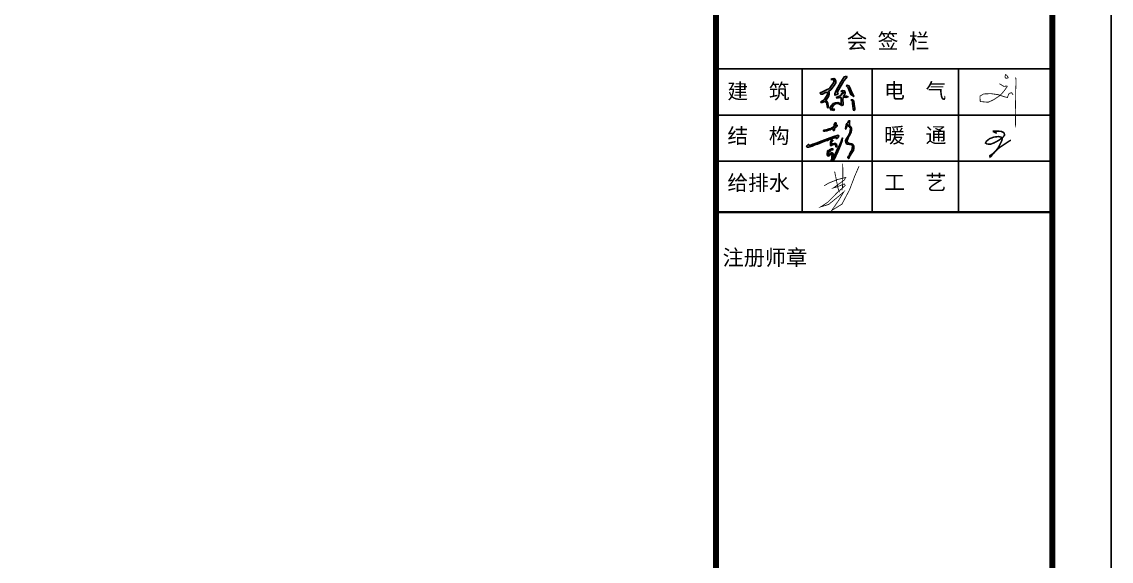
# Model space of a CAD drawing. Extents: x 1169373 to 1354985, y 649019 to 904199.
# Drawn here: x 1325440 to 1354985, y 742292 to 756913 of the extents above; entities that cross this region are included whole.
import ezdxf

# ---------------------------------------------------------------- set-up
doc = ezdxf.new("R2010")
doc.units = 0
doc.header["$LTSCALE"] = 1000
doc.header["$MEASUREMENT"] = 0
doc.layers.add('PUB_TITLE', color=4, linetype='Continuous')
doc.layers.add('图框', color=7, linetype='Continuous')
doc.styles.add('STYLE-黑体', font='simhei.ttf')
doc.styles.add('黑体', font='simhei.ttf')

msp = doc.modelspace()

# ---------------------------------------------------------------- hatches: boundary and pattern name
h = msp.add_hatch(color=256)
h.paths.add_polyline_path([(1347927, 754799), (1347965, 754772), (1347971, 754695), (1347985, 754550), (1348003, 754512), (1348028, 754526), (1348028, 754575), (1348018, 754676), (1348005, 754770), (1347964, 754802)])
h.paths.add_polyline_path([(1347797, 755179), (1347853, 755119), (1347925, 754938), (1348002, 754884), (1347984, 754935), (1347945, 755010), (1347905, 755114), (1347870, 755176), (1347825, 755193)])
h.paths.add_polyline_path([(1347681, 755006), (1347706, 755014), (1347723, 754980), (1347704, 754963), (1347679, 754968), (1347663, 754942), (1347658, 754925), (1347636, 754904), (1347548, 754869), (1347530, 754860), (1347546, 754843), (1347637, 754860), (1347660, 754855), (1347659, 754821), (1347664, 754698), (1347663, 754673), (1347634, 754702), (1347575, 754725), (1347510, 754717), (1347448, 754695), (1347398, 754647), (1347363, 754598), (1347364, 754562), (1347379, 754523), (1347400, 754523), (1347463, 754513), (1347480, 754546), (1347440, 754546), (1347408, 754558), (1347423, 754607), (1347460, 754659), (1347507, 754688), (1347544, 754694), (1347582, 754695), (1347632, 754667), (1347675, 754641), (1347717, 754659), (1347714, 754693), (1347708, 754803), (1347712, 754860), (1347740, 754874), (1347789, 754864), (1347849, 754883), (1347808, 754899), (1347725, 754902), (1347759, 754942), (1347773, 754990), (1347752, 755041), (1347697, 755054), (1347663, 755037)])
h.paths.add_polyline_path([(1347809, 755443), (1347744, 755420), (1347650, 755273), (1347521, 755047), (1347488, 754961), (1347491, 754920), (1347550, 754944), (1347577, 754956), (1347562, 754991), (1347561, 755011), (1347734, 755309), (1347796, 755389), (1347818, 755416)])
h.paths.add_polyline_path([(1347381, 755352), (1347446, 755339), (1347475, 755307), (1347456, 755262), (1347379, 755155), (1347344, 755109), (1347264, 755066), (1347154, 755011), (1347090, 754987), (1347107, 754955), (1347151, 754955), (1347237, 754997), (1347293, 754997), (1347310, 754977), (1347265, 754894), (1347197, 754801), (1347112, 754746), (1347132, 754718), (1347218, 754749), (1347260, 754729), (1347281, 754637), (1347290, 754585), (1347315, 754591), (1347306, 754622), (1347298, 754710), (1347269, 754757), (1347247, 754777), (1347317, 754886), (1347338, 754947), (1347333, 755005), (1347318, 755026), (1347378, 755071), (1347470, 755185), (1347518, 755255), (1347518, 755307), (1347487, 755368), (1347458, 755374), (1347414, 755368)])
h = msp.add_hatch(color=256)
h.paths.add_polyline_path([(1346945, 753574), (1347017, 753600), (1347144, 753646), (1347209, 753675), (1347288, 753696), (1347333, 753720), (1347387, 753738), (1347421, 753750), (1347480, 753771), (1347509, 753783), (1347525, 753786), (1347528, 753769), (1347520, 753751), (1347535, 753747), (1347544, 753751), (1347568, 753768), (1347582, 753787), (1347597, 753813), (1347584, 753837), (1347555, 753832), (1347489, 753809), (1347366, 753767), (1347216, 753712), (1347122, 753676), (1346983, 753624), (1346904, 753595), (1346892, 753598), (1346853, 753576), (1346826, 753570), (1346821, 753565), (1346789, 753565), (1346786, 753579), (1346780, 753589), (1346764, 753583), (1346755, 753575), (1346728, 753554), (1346723, 753541), (1346728, 753524), (1346743, 753513), (1346779, 753513), (1346878, 753546)])
h.paths.add_polyline_path([(1347484, 754037), (1347498, 754044), (1347516, 754049), (1347529, 754058), (1347539, 754065), (1347543, 754074), (1347550, 754083), (1347553, 754102), (1347541, 754118), (1347530, 754112), (1347519, 754100), (1347507, 754092), (1347501, 754106), (1347506, 754114), (1347512, 754126), (1347520, 754140), (1347524, 754152), (1347524, 754163), (1347521, 754172), (1347502, 754174), (1347490, 754173), (1347486, 754166), (1347482, 754154), (1347477, 754143), (1347475, 754126), (1347473, 754112), (1347467, 754091), (1347465, 754075), (1347455, 754063), (1347443, 754058), (1347423, 754044), (1347377, 754025), (1347337, 754011), (1347312, 753999), (1347288, 753990), (1347247, 753980), (1347201, 753977), (1347182, 753970), (1347185, 753951), (1347214, 753948), (1347271, 753957), (1347318, 753973), (1347364, 753986), (1347392, 754002), (1347420, 754012), (1347434, 754018), (1347440, 754012), (1347438, 753998), (1347441, 753980), (1347449, 753966), (1347459, 753964), (1347471, 753970), (1347476, 753981), (1347476, 754003), (1347477, 754023)])
h.paths.add_polyline_path([(1347405, 753604), (1347403, 753624), (1347403, 753652), (1347415, 753669), (1347436, 753690), (1347432, 753704), (1347407, 753708), (1347389, 753693), (1347379, 753664), (1347371, 753638), (1347373, 753598), (1347371, 753577), (1347368, 753561), (1347379, 753553), (1347394, 753553), (1347412, 753567), (1347426, 753582), (1347450, 753588), (1347484, 753589), (1347497, 753586), (1347511, 753578), (1347517, 753559), (1347512, 753539), (1347517, 753520), (1347527, 753519), (1347540, 753527), (1347546, 753560), (1347538, 753597), (1347515, 753611), (1347475, 753610), (1347426, 753608)], flags=17)
h.paths.add_polyline_path([(1347388, 753434), (1347403, 753438), (1347439, 753443), (1347440, 753461), (1347425, 753466), (1347397, 753466), (1347384, 753461), (1347364, 753451), (1347346, 753445), (1347341, 753430), (1347347, 753410), (1347356, 753400), (1347371, 753401), (1347375, 753413)], flags=17)
h.paths.add_polyline_path([(1347317, 753333), (1347327, 753360), (1347327, 753397), (1347322, 753422), (1347303, 753427), (1347292, 753416), (1347288, 753387), (1347280, 753352), (1347280, 753318), (1347292, 753285), (1347300, 753275), (1347328, 753277), (1347347, 753285), (1347363, 753307), (1347379, 753318), (1347391, 753327), (1347404, 753339), (1347421, 753323), (1347418, 753286), (1347408, 753262), (1347406, 753219), (1347397, 753179), (1347391, 753154), (1347398, 753133), (1347419, 753131), (1347442, 753151), (1347479, 753196), (1347519, 753284), (1347570, 753398), (1347643, 753565), (1347687, 753694), (1347695, 753766), (1347661, 753665), (1347604, 753545), (1347564, 753468), (1347511, 753340), (1347483, 753294), (1347449, 753223), (1347428, 753189), (1347430, 753220), (1347438, 753267), (1347447, 753300), (1347444, 753325), (1347432, 753352), (1347415, 753363), (1347397, 753360), (1347369, 753342), (1347356, 753323), (1347337, 753300), (1347320, 753305)])
msp.add_hatch(color=256).paths.add_polyline_path([(1347833, 753643), (1347820, 753668), (1347827, 753697), (1347843, 753739), (1347864, 753792), (1347891, 753833), (1347933, 753929), (1347940, 753966), (1347941, 753998), (1347939, 754032), (1347926, 754066), (1347897, 754092), (1347891, 754109), (1347888, 754144), (1347885, 754169), (1347888, 754190), (1347896, 754229), (1347885, 754232), (1347865, 754228), (1347842, 754182), (1347819, 754157), (1347801, 754121), (1347789, 754067), (1347776, 754030), (1347776, 754012), (1347786, 754000), (1347789, 754016), (1347805, 754058), (1347816, 754086), (1347832, 754117), (1347841, 754121), (1347851, 754112), (1347873, 754075), (1347887, 754055), (1347910, 754036), (1347915, 753997), (1347905, 753972), (1347897, 753899), (1347848, 753817), (1347817, 753756), (1347783, 753692), (1347789, 753636), (1347797, 753622), (1347815, 753600), (1347890, 753586), (1347935, 753585), (1347957, 753569), (1347966, 753543), (1347962, 753482), (1347949, 753445), (1347937, 753419), (1347919, 753394), (1347885, 753329), (1347877, 753279), (1347841, 753251), (1347845, 753227), (1347856, 753211), (1347868, 753211), (1347881, 753234), (1347908, 753293), (1347935, 753335), (1347970, 753390), (1347992, 753426), (1348003, 753484), (1348003, 753539), (1347975, 753588), (1347953, 753602), (1347906, 753614), (1347882, 753616), (1347849, 753633)])

# ---------------------------------------------------------------- linework, layer by layer
for points, const_width in [([(1352115, 755493), (1352168, 755443), (1352192, 755397), (1352154, 755381), (1352113, 755390), (1352104, 755438), (1352123, 755474)], 22), ([(1351955, 755235), (1352075, 755161), (1352151, 755173), (1352166, 755161), (1352097, 755063), (1352017, 754964), (1351940, 754897), (1351795, 754799), (1351646, 754732), (1351433, 754751), (1351424, 754895), (1351519, 754957), (1351725, 754965), (1351917, 754938), (1352082, 754883), (1352170, 754861), (1352202, 754948), (1352218, 754971), (1352283, 754993), (1352326, 754931)], 22), ([(1352394, 755408), (1352405, 755303), (1352396, 755089), (1352393, 754936), (1352388, 754572), (1352383, 754479), (1352384, 754345), (1352396, 754183), (1352396, 754089), (1352389, 754115), (1352388, 754302), (1352399, 754409)], 22), ([(1351883, 753891), (1351789, 753932), (1351790, 753952), (1351839, 753951), (1352000, 753944), (1352074, 753907), (1352096, 753848), (1352051, 753785), (1351946, 753706), (1351811, 753632), (1351715, 753596), (1351621, 753599), (1351576, 753625), (1351597, 753673), (1351686, 753745), (1351804, 753788), (1351935, 753803), (1352011, 753781), (1352031, 753737), (1352015, 753686), (1351967, 753586), (1351905, 753474), (1351805, 753367), (1351734, 753274), (1351701, 753245), (1351690, 753281), (1351805, 753357), (1351930, 753486), (1352191, 753662), (1352264, 753707)], 40.8), ([(1347204, 752469), (1347321, 752541), (1347554, 752634), (1347786, 752694), (1347742, 752620), (1347444, 752406), (1347554, 752442), (1347746, 752519), (1347772, 752477), (1347567, 752295), (1347299, 752022), (1347106, 751897), (1347321, 751961), (1347595, 752185), (1347733, 752304), (1347593, 752072), (1347406, 751800), (1347681, 751969), (1347888, 752358), (1348029, 752730), (1348144, 752996)], 22), ([(1347484, 752855), (1347575, 752406), (1347601, 752320), (1347621, 752293)], 22), ([(1347703, 753064), (1347707, 752772), (1347701, 752533), (1347697, 752416), (1347681, 752348)], 22)]:
    msp.add_lwpolyline(points, dxfattribs=dict(const_width=const_width))
for points in [[(1347381, 755352), (1347446, 755339), (1347475, 755307), (1347456, 755262), (1347379, 755155), (1347344, 755109), (1347264, 755066), (1347154, 755011), (1347090, 754987), (1347107, 754955), (1347151, 754955), (1347237, 754997), (1347293, 754997), (1347310, 754977), (1347265, 754894), (1347197, 754801), (1347112, 754746), (1347132, 754718), (1347218, 754749), (1347260, 754729), (1347281, 754637), (1347290, 754585), (1347315, 754591), (1347306, 754622), (1347298, 754710), (1347269, 754757), (1347247, 754777), (1347317, 754886), (1347338, 754947), (1347333, 755005), (1347318, 755026), (1347378, 755071), (1347470, 755185), (1347518, 755255), (1347518, 755307), (1347487, 755368), (1347458, 755374), (1347414, 755368), (1347381, 755352)], [(1347809, 755443), (1347744, 755420), (1347650, 755273), (1347521, 755047), (1347488, 754961), (1347491, 754920), (1347550, 754944), (1347577, 754956), (1347562, 754991), (1347561, 755011), (1347734, 755309), (1347796, 755389), (1347818, 755416), (1347809, 755443)], [(1347797, 755179), (1347853, 755119), (1347925, 754938), (1348002, 754884), (1347984, 754935), (1347945, 755010), (1347905, 755114), (1347870, 755176), (1347825, 755193), (1347797, 755179)], [(1347681, 755006), (1347706, 755014), (1347706, 755014), (1347723, 754980), (1347704, 754963), (1347679, 754968), (1347663, 754942), (1347658, 754925), (1347636, 754904), (1347548, 754869), (1347530, 754860), (1347546, 754843), (1347546, 754843), (1347637, 754860), (1347660, 754855), (1347659, 754821), (1347664, 754698), (1347663, 754673), (1347634, 754702), (1347575, 754725), (1347510, 754717), (1347448, 754695), (1347398, 754647), (1347363, 754598), (1347364, 754562), (1347379, 754523), (1347400, 754523), (1347463, 754513), (1347480, 754546), (1347440, 754546), (1347408, 754558), (1347423, 754607), (1347460, 754659), (1347507, 754688), (1347544, 754694), (1347582, 754695), (1347632, 754667), (1347675, 754641), (1347717, 754659), (1347714, 754693), (1347708, 754803), (1347712, 754860), (1347740, 754874), (1347789, 754864), (1347849, 754883), (1347808, 754899), (1347725, 754902), (1347759, 754942), (1347773, 754990), (1347752, 755041), (1347697, 755054), (1347663, 755037), (1347681, 755006)], [(1347927, 754799), (1347965, 754772), (1347971, 754695), (1347985, 754550), (1348003, 754512), (1348028, 754526), (1348028, 754575), (1348018, 754676), (1348005, 754770), (1347964, 754802), (1347927, 754799)], [(1347388, 753434), (1347375, 753413), (1347371, 753401), (1347356, 753400), (1347347, 753410), (1347341, 753430), (1347346, 753445), (1347364, 753451), (1347384, 753461), (1347397, 753466), (1347425, 753466), (1347440, 753461), (1347439, 753443), (1347403, 753438), (1347388, 753434), (1347388, 753434)]]:
    msp.add_lwpolyline(points)
for points in [[(1347288, 753990), (1347247, 753980), (1347201, 753977), (1347182, 753970), (1347185, 753951), (1347214, 753948), (1347271, 753957), (1347318, 753973), (1347364, 753986), (1347392, 754002), (1347420, 754012), (1347434, 754018), (1347434, 754018), (1347440, 754012), (1347438, 753998), (1347441, 753980), (1347449, 753966), (1347459, 753964), (1347471, 753970), (1347476, 753981), (1347476, 754003), (1347477, 754023), (1347484, 754037), (1347498, 754044), (1347516, 754049), (1347529, 754058), (1347539, 754065), (1347543, 754074), (1347550, 754083), (1347553, 754102), (1347541, 754118), (1347530, 754112), (1347519, 754100), (1347507, 754092), (1347507, 754092), (1347507, 754092), (1347501, 754106), (1347506, 754114), (1347512, 754126), (1347520, 754140), (1347524, 754152), (1347524, 754163), (1347521, 754172), (1347502, 754174), (1347490, 754173), (1347486, 754166), (1347482, 754154), (1347477, 754143), (1347475, 754126), (1347473, 754112), (1347467, 754091), (1347465, 754075), (1347455, 754063), (1347443, 754058), (1347423, 754044), (1347377, 754025), (1347337, 754011), (1347312, 753999), (1347288, 753990)], [(1347832, 754117), (1347816, 754086), (1347805, 754058), (1347789, 754016), (1347786, 754000), (1347776, 754012), (1347776, 754030), (1347789, 754067), (1347801, 754121), (1347819, 754157), (1347842, 754182), (1347865, 754228), (1347885, 754232), (1347896, 754229), (1347888, 754190), (1347885, 754169), (1347888, 754144), (1347891, 754109), (1347897, 754092), (1347926, 754066), (1347939, 754032), (1347941, 753998), (1347940, 753966), (1347933, 753929), (1347891, 753833), (1347864, 753792), (1347843, 753739), (1347827, 753697), (1347820, 753668), (1347833, 753643), (1347849, 753633), (1347882, 753616), (1347906, 753614), (1347953, 753602), (1347975, 753588), (1348003, 753539), (1348003, 753484), (1347992, 753426), (1347970, 753390), (1347935, 753335), (1347908, 753293), (1347881, 753234), (1347868, 753211), (1347856, 753211), (1347845, 753227), (1347841, 753251), (1347877, 753279), (1347885, 753329), (1347919, 753394), (1347937, 753419), (1347949, 753445), (1347962, 753482), (1347966, 753543), (1347957, 753569), (1347935, 753585), (1347890, 753586), (1347815, 753600), (1347797, 753622), (1347789, 753636), (1347783, 753692), (1347817, 753756), (1347848, 753817), (1347897, 753899), (1347905, 753972), (1347915, 753997), (1347910, 754036), (1347887, 754055), (1347873, 754075), (1347851, 754112), (1347841, 754121), (1347832, 754117)], [(1346892, 753598), (1346853, 753576), (1346826, 753570), (1346821, 753565), (1346789, 753565), (1346786, 753579), (1346780, 753589), (1346764, 753583), (1346755, 753575), (1346728, 753554), (1346723, 753541), (1346728, 753524), (1346743, 753513), (1346779, 753513), (1346878, 753546), (1346945, 753574), (1347017, 753600), (1347144, 753646), (1347209, 753675), (1347288, 753696), (1347333, 753720), (1347387, 753738), (1347421, 753750), (1347480, 753771), (1347509, 753783), (1347525, 753786), (1347528, 753769), (1347520, 753751), (1347535, 753747), (1347544, 753751), (1347568, 753768), (1347582, 753787), (1347597, 753813), (1347584, 753837), (1347555, 753832), (1347489, 753809), (1347366, 753767), (1347216, 753712), (1347122, 753676), (1346983, 753624), (1346904, 753595), (1346892, 753598)], [(1347280, 753318), (1347280, 753352), (1347288, 753387), (1347292, 753416), (1347303, 753427), (1347322, 753422), (1347327, 753397), (1347327, 753360), (1347317, 753333), (1347320, 753305), (1347337, 753300), (1347356, 753323), (1347369, 753342), (1347397, 753360), (1347415, 753363), (1347432, 753352), (1347444, 753325), (1347447, 753300), (1347438, 753267), (1347430, 753220), (1347428, 753189), (1347449, 753223), (1347483, 753294), (1347511, 753340), (1347564, 753468), (1347604, 753545), (1347661, 753665), (1347695, 753766), (1347687, 753694), (1347643, 753565), (1347570, 753398), (1347519, 753284), (1347479, 753196), (1347442, 753151), (1347419, 753131), (1347398, 753133), (1347391, 753154), (1347397, 753179), (1347406, 753219), (1347408, 753262), (1347418, 753286), (1347418, 753286), (1347421, 753323), (1347404, 753339), (1347391, 753327), (1347379, 753318), (1347363, 753307), (1347347, 753285), (1347328, 753277), (1347300, 753275), (1347292, 753285), (1347280, 753318)], [(1347403, 753624), (1347403, 753652), (1347415, 753669), (1347436, 753690), (1347432, 753704), (1347407, 753708), (1347389, 753693), (1347379, 753664), (1347371, 753638), (1347373, 753598), (1347371, 753577), (1347368, 753561), (1347379, 753553), (1347394, 753553), (1347412, 753567), (1347426, 753582), (1347450, 753588), (1347484, 753589), (1347497, 753586), (1347511, 753578), (1347517, 753559), (1347512, 753539), (1347517, 753520), (1347527, 753519), (1347540, 753527), (1347546, 753560), (1347538, 753597), (1347515, 753611), (1347475, 753610), (1347426, 753608), (1347405, 753604), (1347403, 753624)]]:
    msp.add_lwpolyline(points, close=True)
at = {"layer": 'PUB_TITLE'}
msp.add_lwpolyline([(1236105, 716219), (1354985, 716219), (1354985, 783419), (1236105, 783419)], close=True, dxfattribs=at)
at = {"layer": 'PUB_TITLE', "const_width": 160}
msp.add_lwpolyline([(1240105, 717819), (1353385, 717819), (1353385, 781819), (1240105, 781819)], close=True, dxfattribs=at)
at = {"layer": '图框', "color": 4}
msp.add_line((1344265, 781819), (1344265, 717819), dxfattribs=at)
at = {"layer": '图框', "color": 0}
for p, q in [((1344265, 755635), (1353349, 755635)), ((1344265, 754386), (1353349, 754386)), ((1344265, 753136), (1353349, 753136)), ((1344265, 751750), (1353385, 751750))]:
    msp.add_line(p, q, dxfattribs=at)
at = {"layer": '图框', "color": 4, "const_width": 158}
msp.add_lwpolyline([(1344265, 781819), (1344265, 717819)], dxfattribs=at)
msp.add_lwpolyline([(1344265, 781819), (1353385, 781819), (1353385, 717819), (1344265, 717819)], close=True, dxfattribs=at)
at = {"layer": '图框', "color": 0}
for points in [[(1346607, 751750), (1346607, 755635)], [(1348501, 751750), (1348501, 755635)], [(1350843, 751750), (1350843, 755635)]]:
    msp.add_lwpolyline(points, dxfattribs=at)
at = {"layer": '图框', "color": 0, "const_width": 64.5}
msp.add_lwpolyline([(1344265, 751750), (1353385, 751750)], dxfattribs=at)

# ---------------------------------------------------------------- texts
at = {"layer": '图框', "color": 0, "style": 'STYLE-黑体'}
for s, p in [('会 签 栏', (1347807, 756185)), ('建  筑', (1344575, 754823)), ('电  气', (1348826, 754836)), ('结  构', (1344575, 753616)), ('暖  通', (1348826, 753630)), ('给排水', (1344575, 752342)), ('工  艺', (1348826, 752355))]:
    msp.add_text(s, height=412.3, dxfattribs=at).set_placement(p)
at = {"layer": '图框', "color": 4, "style": '黑体'}
msp.add_text('注册师章', height=420.7, dxfattribs=at).set_placement((1344445, 750313))

doc.saveas('drawing.dxf')
